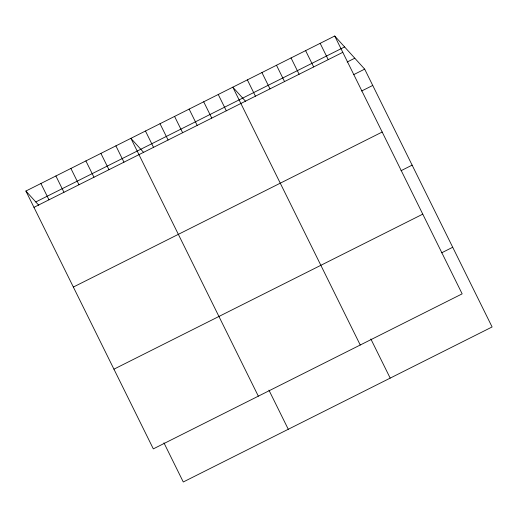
<?xml version="1.0" encoding="UTF-8"?>
<svg xmlns="http://www.w3.org/2000/svg" width="518" height="518" viewBox="0 0 518 518"><rect width="100%" height="100%" fill="white"/><g stroke="black" fill="none" stroke-linecap="round" stroke-linejoin="round"><path stroke-width="0.78" d="M334.725 36.02L462.153 293.855L153.328 448.873L25.9 191.038L334.725 36.02L364.672 69.127L492.1 326.962L183.275 481.98L163.941 442.851M35.781 201.962L344.606 46.944M33.961 207.349L342.786 52.331M347.164 62.03L354.791 58.204M353.58 74.696L364.672 69.127M361.642 91.006L372.733 85.438M73.355 287.05L382.174 132.032M401.029 170.707L412.121 165.138M113.941 369.172L422.759 214.154M441.614 252.829L452.706 247.261M245.661 101.386L232.815 87.179L360.243 345.007M143.751 152.545L130.899 138.332L258.327 396.166M25.9 191.038L38.753 205.245M320.163 43.331L328.224 59.641M305.607 50.634L313.668 66.945M291.045 57.945L299.106 74.255M276.489 65.255L284.55 81.566M261.933 72.559L269.988 88.869M247.371 79.869L255.432 96.18M370.849 338.992L390.19 378.114M218.253 94.483L226.314 110.794M203.697 101.793L211.758 118.104M189.135 109.104L197.196 125.414M174.579 116.408L182.64 132.718M160.017 123.718L168.078 140.028M145.461 131.028L153.522 147.339M268.939 390.145L288.273 429.273M115.902 145.862L123.964 162.173M100.9 153.393L108.961 169.703M85.897 160.923L93.959 177.234M70.901 168.454L78.963 184.764M55.899 175.978L63.96 192.288M40.903 183.508L48.964 199.819"/></g></svg>
